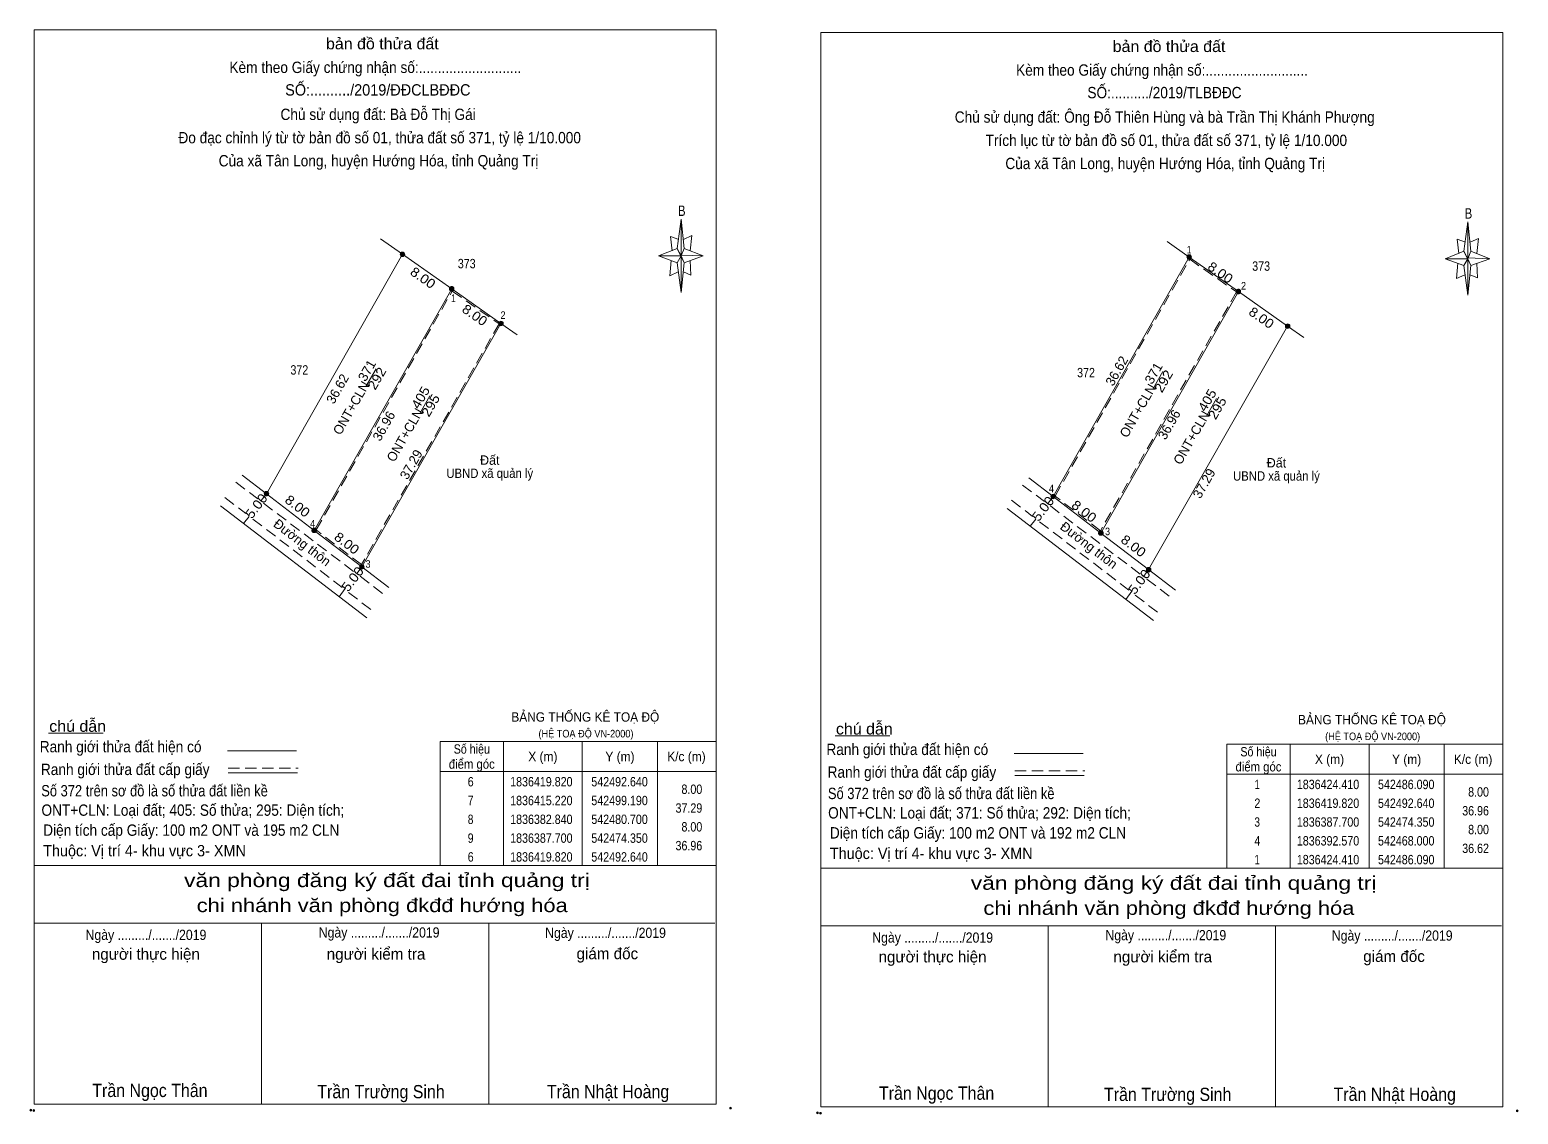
# Model space of a CAD drawing. Header units: metres. Extents: x 542283 to 542765, y 1836196 to 1836508.
# Drawn here: x 542567.1 to 542765.1, y 1836201.5 to 1836345.7 of the extents above; entities that cross this region are included whole.
import ezdxf
from ezdxf.enums import TextEntityAlignment as Align

# ---------------------------------------------------------------- set-up
doc = ezdxf.new("R2010")
doc.units = ezdxf.units.M
doc.header["$LTSCALE"] = 0.5
doc.header["$PDMODE"] = 32
doc.header["$PDSIZE"] = 0.25
doc.linetypes.add('DOT_DASHED', pattern=[7.7, 5, -1.2, 0.3, -1.2])
doc.linetypes.add('MEDIUM_DASHED', pattern=[4.5, 3, -1.5])
for name, color, linetype, lineweight in [('1', 7, 'Continuous', 13), ('10', 7, 'Continuous', 13), ('2', 7, 'Continuous', 13), ('63', 7, 'Continuous', 13)]:
    doc.layers.add(name, color=color, linetype=linetype, lineweight=lineweight)

msp = doc.modelspace()

# ---------------------------------------------------------------- hatches: boundary and pattern name
at = {"layer": '63'}
for points in [[(542616.9869, 1836315.8295, 1), (542616.3869, 1836315.8295, 1)], [(542721.6078, 1836315.4695, 1), (542721.0078, 1836315.4695, 1)], [(542623.5369, 1836311.2395, 1), (542622.9369, 1836311.2395, 1)], [(542728.1578, 1836310.8795, 1), (542727.5578, 1836310.8795, 1)], [(542630.0869, 1836306.6395, 1), (542629.4869, 1836306.6395, 1)], [(542734.7078, 1836306.2795, 1), (542734.1078, 1836306.2795, 1)], [(542598.8969, 1836283.9895, 1), (542598.2969, 1836283.9895, 1)], [(542703.5178, 1836283.6295, 1), (542702.9178, 1836283.6295, 1)], [(542605.2469, 1836279.1195, 1), (542604.6469, 1836279.1195, 1)], [(542709.8678, 1836278.7595, 1), (542709.2678, 1836278.7595, 1)], [(542611.5969, 1836274.2595, 1), (542610.9969, 1836274.2595, 1)], [(542716.2178, 1836273.8995, 1), (542715.6178, 1836273.8995, 1)]]:
    msp.add_hatch(color=256, dxfattribs=at).paths.add_polyline_path(points)

# ---------------------------------------------------------------- linework, layer by layer
at = {"layer": '1', "linetype": 'MEDIUM_DASHED'}
for points in [[(542721.38, 1836315.18), (542727.6, 1836310.82), (542709.51, 1836279.06), (542703.48, 1836283.68)], [(542623.3, 1836310.95), (542629.53, 1836306.58), (542611.24, 1836274.56), (542605.21, 1836279.17)]]:
    msp.add_lwpolyline(points, close=True, dxfattribs=at)
at = {"layer": '10'}
for p, q in [((542613.75, 1836317.89), (542616.69, 1836315.83)), ((542718.37, 1836317.53), (542721.31, 1836315.47)), ((542598.6, 1836283.99), (542616.69, 1836315.83)), ((542703.22, 1836283.63), (542721.31, 1836315.47)), ((542629.79, 1836306.64), (542611.3, 1836274.26)), ((542629.79, 1836306.64), (542631.93, 1836305.14)), ((542734.41, 1836306.28), (542715.92, 1836273.9)), ((542734.41, 1836306.28), (542736.55, 1836304.78)), ((542595.37, 1836286.47), (542598.6, 1836283.99)), ((542699.99, 1836286.11), (542703.22, 1836283.63)), ((542592.49, 1836282.37), (542611.93, 1836267.48)), ((542697.11, 1836282.01), (542716.55, 1836267.12)), ((542611.3, 1836274.26), (542614.86, 1836271.53)), ((542715.92, 1836273.9), (542719.48, 1836271.17))]:
    msp.add_line(p, q, dxfattribs=at)
at = {"layer": '10', "linetype": 'MEDIUM_DASHED'}
for p, q in [((542594.55, 1836285.51), (542597.45, 1836283.31)), ((542593.08, 1836283.48), (542595.87, 1836281.34)), ((542699.17, 1836285.15), (542702.07, 1836282.95)), ((542598.23, 1836282.72), (542610.35, 1836273.54)), ((542697.7, 1836283.12), (542700.49, 1836280.98)), ((542702.85, 1836282.36), (542714.97, 1836273.18)), ((542596.81, 1836280.62), (542608.68, 1836271.52)), ((542701.43, 1836280.26), (542713.3, 1836271.16)), ((542611.06, 1836273.01), (542614.24, 1836270.6)), ((542715.68, 1836272.65), (542718.86, 1836270.24)), ((542609.41, 1836270.95), (542609.43, 1836270.94)), ((542609.51, 1836270.87), (542612.77, 1836268.38)), ((542714.03, 1836270.59), (542714.05, 1836270.58)), ((542714.13, 1836270.51), (542717.39, 1836268.02))]:
    msp.add_line(p, q, dxfattribs=at)
at = {"layer": '10'}
for points in [[(542616.69, 1836315.83), (542623.24, 1836311.24), (542629.79, 1836306.64)], [(542721.31, 1836315.47), (542727.86, 1836310.88), (542734.41, 1836306.28)], [(542598.6, 1836283.99), (542604.95, 1836279.12), (542611.3, 1836274.26)], [(542703.22, 1836283.63), (542709.57, 1836278.76), (542715.92, 1836273.9)]]:
    msp.add_lwpolyline(points, dxfattribs=at)
at = {"layer": '2'}
for p, q in [((542567.71, 1836202.8), (542567.71, 1836345.69)), ((542672.33, 1836202.44), (542672.33, 1836345.33)), ((542653.24, 1836316.62), (542653.75, 1836320.52)), ((542757.86, 1836316.26), (542758.37, 1836320.16)), ((542653.24, 1836314.68), (542650.73, 1836315.61)), ((542654.16, 1836316.62), (542656.67, 1836315.61)), ((542654.95, 1836315), (542655.06, 1836313.07)), ((542757.86, 1836314.32), (542755.35, 1836315.25)), ((542758.78, 1836316.26), (542761.29, 1836315.25)), ((542654.16, 1836314.68), (542653.75, 1836310.77)), ((542655.06, 1836313.07), (542654.06, 1836313.48)), ((542758.78, 1836314.32), (542758.37, 1836310.41)), ((542759.68, 1836312.71), (542758.68, 1836313.12)), ((542759.57, 1836314.64), (542759.68, 1836312.71)), ((542623.24, 1836311.24), (542604.95, 1836279.12)), ((542727.86, 1836310.88), (542709.57, 1836278.76)), ((542569.62, 1836252.15), (542576.9, 1836252.15)), ((542674.24, 1836251.79), (542681.52, 1836251.79)), ((542593.4, 1836249.81), (542602.6, 1836249.81)), ((542698.02, 1836249.45), (542707.22, 1836249.45)), ((542593.53, 1836246.86), (542602.73, 1836246.86)), ((542698.15, 1836246.5), (542707.35, 1836246.5)), ((542567.71, 1836234.54), (542658.41, 1836234.54)), ((542672.33, 1836234.18), (542763.03, 1836234.18)), ((542567.71, 1836226.88), (542658.21, 1836226.88)), ((542567.71, 1836226.88), (542658.21, 1836226.88)), ((542567.71, 1836226.88), (542658.21, 1836226.88)), ((542597.95, 1836202.8), (542597.95, 1836226.88)), ((542628.17, 1836202.8), (542628.17, 1836226.88)), ((542672.33, 1836226.52), (542762.83, 1836226.52)), ((542672.33, 1836226.52), (542762.83, 1836226.52)), ((542672.33, 1836226.52), (542762.83, 1836226.52)), ((542702.57, 1836202.44), (542702.57, 1836226.52)), ((542732.79, 1836202.44), (542732.79, 1836226.52))]:
    msp.add_line(p, q, dxfattribs=at)
at = {"layer": '2', "linetype": 'MEDIUM_DASHED'}
for p, q in [((542593.53, 1836247.49), (542602.8, 1836247.49)), ((542698.15, 1836247.13), (542707.42, 1836247.13))]:
    msp.add_line(p, q, dxfattribs=at)
at = {"layer": '2'}
for points in [[(542567.71, 1836345.69), (542658.41, 1836345.69), (542658.41, 1836202.8)], [(542672.33, 1836345.33), (542763.03, 1836345.33), (542763.03, 1836202.44)], [(542653.44, 1836317.82), (542652.33, 1836318.22), (542652.54, 1836316.3)], [(542654.06, 1836317.82), (542655.16, 1836318.31), (542654.95, 1836316.3)], [(542758.06, 1836317.46), (542756.95, 1836317.86), (542757.16, 1836315.94)], [(542758.68, 1836317.46), (542759.78, 1836317.95), (542759.57, 1836315.94)], [(542653.75, 1836315.61), (542653.24, 1836316.62), (542650.73, 1836315.61)], [(542652.43, 1836315), (542652.25, 1836312.98), (542653.34, 1836313.48)], [(542653.75, 1836315.61), (542654.16, 1836314.68), (542656.67, 1836315.61)], [(542758.37, 1836315.25), (542757.86, 1836316.26), (542755.35, 1836315.25)], [(542758.37, 1836315.25), (542758.78, 1836314.32), (542761.29, 1836315.25)], [(542757.05, 1836314.64), (542756.87, 1836312.62), (542757.96, 1836313.12)], [(542658.41, 1836202.8), (542567.71, 1836202.8), (542567.71, 1836226.88)], [(542763.03, 1836202.44), (542672.33, 1836202.44), (542672.33, 1836226.52)]]:
    msp.add_lwpolyline(points, dxfattribs=at)
for points in [[(542653.75, 1836320.52), (542654.16, 1836316.62), (542653.75, 1836315.61)], [(542758.37, 1836320.16), (542758.78, 1836316.26), (542758.37, 1836315.25)], [(542653.75, 1836315.61), (542650.73, 1836315.61), (542653.24, 1836316.62), (542654.16, 1836314.68), (542656.67, 1836315.61), (542653.75, 1836315.7)], [(542653.75, 1836315.61), (542653.75, 1836310.77), (542653.24, 1836314.68)], [(542758.37, 1836315.25), (542755.35, 1836315.25), (542757.86, 1836316.26), (542758.78, 1836314.32), (542761.29, 1836315.25), (542758.37, 1836315.34)], [(542758.37, 1836315.25), (542758.37, 1836310.41), (542757.86, 1836314.32)]]:
    msp.add_lwpolyline(points, close=True, dxfattribs=at)
for p in [(542567.25, 1836202.01), (542567.65, 1836201.96), (542660.33, 1836202.3), (542764.95, 1836201.94), (542671.87, 1836201.65), (542672.27, 1836201.6)]:
    msp.add_point(p, dxfattribs=at)
at = {"layer": '63'}
for p, q in [((542611.84, 1836298.24), (542613.2, 1836300.61)), ((542716.46, 1836297.88), (542717.82, 1836300.25)), ((542618.98, 1836294.65), (542620.34, 1836297.02)), ((542723.6, 1836294.29), (542724.96, 1836296.66)), ((542597.92, 1836283.1), (542598.6, 1836283.99)), ((542702.54, 1836282.74), (542703.22, 1836283.63)), ((542595.56, 1836280.02), (542596.29, 1836280.97)), ((542700.18, 1836279.66), (542700.91, 1836280.61)), ((542610.65, 1836273.41), (542611.3, 1836274.26)), ((542715.27, 1836273.05), (542715.92, 1836273.9)), ((542608.26, 1836270.29), (542609.09, 1836271.38)), ((542712.88, 1836269.93), (542713.71, 1836271.02)), ((542630.11, 1836251.04), (542630.11, 1836234.54)), ((542640.61, 1836251.04), (542640.61, 1836234.54)), ((542650.61, 1836251.04), (542650.61, 1836234.54)), ((542734.73, 1836250.68), (542734.73, 1836234.18)), ((542745.23, 1836250.68), (542745.23, 1836234.18)), ((542755.23, 1836250.68), (542755.23, 1836234.18)), ((542621.71, 1836247.04), (542658.41, 1836247.04)), ((542726.33, 1836246.68), (542763.03, 1836246.68))]:
    msp.add_line(p, q, dxfattribs=at)
for points in [[(542621.71, 1836251.04), (542658.41, 1836251.04), (542658.41, 1836234.54), (542621.71, 1836234.54)], [(542726.33, 1836250.68), (542763.03, 1836250.68), (542763.03, 1836234.18), (542726.33, 1836234.18)]]:
    msp.add_lwpolyline(points, close=True, dxfattribs=at)
for centre in [(542616.6869, 1836315.8295), (542721.3078, 1836315.4695), (542629.7869, 1836306.6395), (542734.4078, 1836306.2795), (542598.5969, 1836283.9895), (542703.2178, 1836283.6295), (542611.2969, 1836274.2595), (542715.9178, 1836273.8995)]:
    msp.add_circle(centre, 0.3, dxfattribs=at)
at = {"layer": '63', "linetype": 'DOT_DASHED'}
for centre in [(542623.2369, 1836311.2395), (542727.8578, 1836310.8795), (542604.9469, 1836279.1195), (542709.5678, 1836278.7595)]:
    msp.add_circle(centre, 0.3, dxfattribs=at)

# ---------------------------------------------------------------- texts
at = {"layer": '1'}
for s, height, width, p in [('1', 1, 0.85, (542721.305, 1836315.94)), ('373', 1.25, 0.85, (542625.235, 1836313.97)), ('373', 1.25, 0.85, (542730.885, 1836313.64)), ('2', 1, 0.9, (542728.545, 1836311.14)), ('1', 1, 0.85, (542623.465, 1836309.49)), ('2', 1, 0.9, (542630.065, 1836307.24)), ('372', 1.25, 0.85, (542602.975, 1836299.83)), ('372', 1.25, 0.85, (542707.595, 1836299.47)), ('4', 1, 0.9, (542703, 1836284.19)), ('4', 1, 0.9, (542604.74, 1836279.5)), ('3', 1, 0.9, (542710.46, 1836278.48)), ('3', 1, 0.9, (542612.11, 1836274.15))]:
    msp.add_text(s, height=height, dxfattribs=dict(at, width=width)).set_placement(p, align=Align.CENTER)
for s, height, width, p in [('371', 1.249, 1.05, (542612.5063, 1836300.0627)), ('371', 1.249, 1.05, (542717.1263, 1836299.7027)), ('292', 1.25, 1.1, (542613.838, 1836299.0075)), ('292', 1.25, 1.1, (542718.458, 1836298.6475)), ('405', 1.25, 1.1, (542619.6393, 1836296.4725)), ('295', 1.25, 1.1, (542620.9793, 1836295.4225)), ('405', 1.25, 1.1, (542724.2593, 1836296.1125)), ('295', 1.25, 1.1, (542725.5993, 1836295.0625))]:
    msp.add_text(s, height=height, rotation=60, dxfattribs=dict(at, width=width)).set_placement(p, align=Align.CENTER)
for p in [(542610.4138, 1836295.0827), (542715.0338, 1836294.7227), (542617.5538, 1836291.4927), (542722.1738, 1836291.1327)]:
    msp.add_text('ONT+CLN', height=1.249, rotation=60, dxfattribs=at).set_placement(p, align=Align.CENTER)
at = {"layer": '2'}
for s, height, width, p in [('bản đồ thửa đất', 1.511, 1.05, (542614.015, 1836343.09)), ('bản đồ thửa đất', 1.511, 1.05, (542718.635, 1836342.73)), ('Kèm theo Giấy chứng nhận số:...........................', 1.511, 0.9, (542613.085, 1836339.94)), ('Kèm theo Giấy chứng nhận số:...........................', 1.511, 0.9, (542717.705, 1836339.58)), ('SỐ:........../2019/ĐĐCLBĐĐC', 1.511, 0.95, (542613.415, 1836336.94)), ('SỐ:........../2019/TLBĐĐC', 1.51, 0.9, (542718.03, 1836336.58)), ('Chủ sử dụng đất: Bà Đỗ Thị Gái', 1.51, 0.9, (542613.45, 1836333.69)), ('Chủ sử dụng đất: Ông Đỗ Thiên Hùng và bà Trần Thị Khánh Phượng', 1.51, 0.9, (542718.065, 1836333.33)), ('Đo đạc chỉnh lý từ tờ bản đồ số 01, thửa đất số 371, tỷ lệ 1/10.000 ', 1.51, 0.9, (542613.91, 1836330.59)), ('Trích lục từ tờ bản đồ số 01, thửa đất số 371, tỷ lệ 1/10.000 ', 1.51, 0.9, (542718.53, 1836330.23)), ('Của xã Tân Long, huyện Hướng Hóa, tỉnh Quảng Trị', 1.51, 0.9, (542613.505, 1836327.52)), ('Của xã Tân Long, huyện Hướng Hóa, tỉnh Quảng Trị', 1.51, 0.9, (542718.125, 1836327.16)), ('B', 1.388, 0.8, (542653.84, 1836320.93)), ('B', 1.388, 0.8, (542758.46, 1836320.57)), ('chú dẫn', 1.511, 1.05, (542573.49, 1836252.33)), ('BẢNG THỐNG KÊ TOẠ ĐỘ ', 1.244, 0.95, (542641.225, 1836253.68)), ('chú dẫn', 1.511, 1.05, (542678.11, 1836251.97)), ('BẢNG THỐNG KÊ TOẠ ĐỘ ', 1.244, 0.95, (542745.845, 1836253.32)), ('(HỆ TOẠ ĐỘ VN-2000)', 1.01, 0.9, (542641.095, 1836251.58)), ('(HỆ TOẠ ĐỘ VN-2000)', 1.01, 0.9, (542745.715, 1836251.22)), ('Ranh giới thửa đất hiện có ', 1.511, 0.9, (542579.46, 1836249.6)), ('Ranh giới thửa đất hiện có ', 1.511, 0.9, (542684.08, 1836249.24)), ('Ranh giới thửa đất cấp giấy', 1.511, 0.9, (542579.82, 1836246.58)), ('Ranh giới thửa đất cấp giấy', 1.511, 0.9, (542684.44, 1836246.22)), ('văn phòng đăng ký đất đai tỉnh quảng trị', 1.814, 1.25, (542614.62, 1836231.68)), ('văn phòng đăng ký đất đai tỉnh quảng trị', 1.814, 1.25, (542719.24, 1836231.32)), ('chi nhánh văn phòng đkđđ hướng hóa', 1.814, 1.2, (542613.995, 1836228.35)), ('chi nhánh văn phòng đkđđ hướng hóa', 1.814, 1.2, (542718.615, 1836227.99)), ('Ngày ........./......./2019', 1.357, 0.9, (542582.575, 1836224.65)), ('Ngày ........./......./2019', 1.357, 0.9, (542613.585, 1836224.97)), ('Ngày ........./......./2019', 1.357, 0.9, (542643.695, 1836224.92)), ('Ngày ........./......./2019', 1.357, 0.9, (542718.205, 1836224.61)), ('Ngày ........./......./2019', 1.357, 0.9, (542748.315, 1836224.56)), ('Ngày ........./......./2019', 1.357, 0.9, (542687.195, 1836224.29)), ('Trần Ngọc Thân', 1.763, 0.9, (542583.105, 1836203.76)), ('Trần Trường Sinh', 1.76, 0.9, (542613.835, 1836203.6)), ('Trần Nhật Hoàng', 1.763, 0.9, (542644.03, 1836203.61)), ('Trần Ngọc Thân', 1.763, 0.9, (542687.725, 1836203.4)), ('Trần Trường Sinh', 1.76, 0.9, (542718.455, 1836203.24)), ('Trần Nhật Hoàng', 1.763, 0.9, (542748.65, 1836203.25))]:
    msp.add_text(s, height=height, dxfattribs=dict(at, width=width)).set_placement(p, align=Align.CENTER)
for s, width, p in [('Số 372 trên sơ đồ là số thửa đất liền kề', 0.85, (542568.65, 1836243.74)), ('Số 372 trên sơ đồ là số thửa đất liền kề', 0.85, (542673.27, 1836243.38)), ('ONT+CLN: Loại đất; 405: Số thửa; 295: Diện tích;', 0.9, (542568.68, 1836241.16)), ('ONT+CLN: Loại đất; 371: Số thửa; 292: Diện tích;', 0.9, (542673.3, 1836240.8)), ('Diện tích cấp Giấy: 100 m2 ONT và 195 m2 CLN', 0.9, (542568.91, 1836238.5)), ('Diện tích cấp Giấy: 100 m2 ONT và 192 m2 CLN', 0.9, (542673.53, 1836238.14)), ('Thuộc: Vị trí 4- khu vực 3- XMN', 0.95, (542568.9, 1836235.77)), ('Thuộc: Vị trí 4- khu vực 3- XMN', 0.95, (542673.52, 1836235.41))]:
    msp.add_text(s, height=1.51, dxfattribs=dict(at, width=width)).set_placement(p)
for s, p in [('người kiểm tra', (542613.175, 1836222.03)), ('người thực hiện', (542582.565, 1836222.02)), ('giám đốc', (542643.94, 1836222.09)), ('người thực hiện', (542687.185, 1836221.66)), ('người kiểm tra', (542717.795, 1836221.67)), ('giám đốc', (542748.56, 1836221.73))]:
    msp.add_text(s, height=1.511, dxfattribs=at).set_placement(p, align=Align.CENTER)
at = {"layer": '63', "width": 1.1}
for s, rotation, p in [('8.00', 324.979, (542619.0563, 1836312.1944)), ('8.00', 324.979, (542725.1063, 1836312.8944)), ('8.00', 324.92, (542625.9458, 1836307.2425)), ('8.00', 324.92, (542730.5658, 1836306.8825)), ('5.00', 52.557, (542597.7548, 1836281.975)), ('8.00', 322.514, (542602.3497, 1836281.8499)), ('5.00', 52.557, (542702.3748, 1836281.615)), ('8.00', 322.514, (542706.9597, 1836281.1599)), ('8.00', 322.571, (542608.9051, 1836276.9157)), ('8.00', 322.571, (542713.5251, 1836276.5557)), ('5.00', 52.557, (542610.5548, 1836272.265)), ('5.00', 52.557, (542715.1748, 1836271.905))]:
    msp.add_text(s, height=1.25, rotation=rotation, dxfattribs=at).set_placement(p, align=Align.CENTER)
at = {"layer": '63'}
for s, rotation, p in [('36.62', 60.397, (542712.2288, 1836300.0113)), ('36.62', 60.397, (542608.5988, 1836297.6313)), ('36.96', 60.342, (542719.2009, 1836292.8707)), ('36.96', 60.342, (542614.7609, 1836292.6907)), ('37.29', 60.272, (542618.3907, 1836287.5751)), ('37.29', 60.272, (542723.8407, 1836285.0551)), ('Đường thôn', 322.525, (542602.9799, 1836277.0075)), ('Đường thôn', 322.525, (542707.5999, 1836276.6475))]:
    msp.add_text(s, height=1.25, rotation=rotation, dxfattribs=at).set_placement(p, align=Align.CENTER)
for p in [(542628.3, 1836287.84), (542732.92, 1836287.48)]:
    msp.add_text('Đất', height=1.25, dxfattribs=at).set_placement(p, align=Align.CENTER)
for s, width, p in [('UBND xã quản lý', 0.9, (542628.3, 1836286.09)), ('UBND xã quản lý', 0.9, (542732.92, 1836285.73)), ('Số hiệu', 0.85, (542625.91, 1836249.42)), ('X (m)', 0.95, (542635.36, 1836248.42)), ('Y (m)', 0.95, (542645.615, 1836248.42)), ('K/c (m)', 0.95, (542654.455, 1836248.42)), ('Số hiệu', 0.85, (542730.53, 1836249.06)), ('điểm góc', 0.9, (542625.91, 1836247.42)), ('điểm góc', 0.9, (542730.53, 1836247.06)), ('X (m)', 0.95, (542739.98, 1836248.06)), ('Y (m)', 0.95, (542750.235, 1836248.06)), ('K/c (m)', 0.95, (542759.075, 1836248.06)), (' 6', 0.85, (542625.565, 1836245.07)), ('1836419.820', 0.85, (542635.16, 1836245.07)), ('542492.640', 0.85, (542645.56, 1836245.07)), (' 1', 0.75, (542730.18, 1836244.71)), ('1836424.410', 0.85, (542739.78, 1836244.71)), ('542486.090', 0.85, (542750.18, 1836244.71)), (' 7', 0.8, (542625.565, 1836242.57)), ('1836415.220', 0.85, (542635.16, 1836242.57)), ('542499.190', 0.85, (542645.56, 1836242.57)), (' 2', 0.85, (542730.185, 1836242.21)), ('1836419.820', 0.85, (542739.78, 1836242.21)), ('542492.640', 0.85, (542750.18, 1836242.21)), (' 8', 0.8, (542625.565, 1836240.07)), ('1836382.840', 0.85, (542635.16, 1836240.07)), ('542480.700', 0.85, (542645.56, 1836240.07)), (' 3', 0.8, (542730.175, 1836239.71)), ('1836387.700', 0.85, (542739.78, 1836239.71)), ('542474.350', 0.85, (542750.18, 1836239.71)), (' 9', 0.85, (542625.56, 1836237.57)), ('1836387.700', 0.85, (542635.16, 1836237.57)), ('542474.350', 0.85, (542645.56, 1836237.57)), (' 4', 0.85, (542730.18, 1836237.21)), ('1836392.570', 0.85, (542739.78, 1836237.21)), ('542468.000', 0.85, (542750.18, 1836237.21)), (' 6', 0.85, (542625.565, 1836235.07)), ('1836419.820', 0.85, (542635.16, 1836235.07)), ('542492.640', 0.85, (542645.56, 1836235.07)), (' 1', 0.75, (542730.18, 1836234.71)), ('1836424.410', 0.85, (542739.78, 1836234.71)), ('542486.090', 0.85, (542750.18, 1836234.71))]:
    msp.add_text(s, height=1.25, dxfattribs=dict(at, width=width)).set_placement(p, align=Align.CENTER)
at = {"layer": '63', "width": 0.85}
for s, p in [('8.00', (542656.56, 1836244.07)), ('8.00', (542761.18, 1836243.71)), ('37.29', (542656.56, 1836241.57)), ('36.96', (542761.18, 1836241.21)), ('8.00', (542656.56, 1836239.07)), ('8.00', (542761.18, 1836238.71)), ('36.96', (542656.56, 1836236.57)), ('36.62', (542761.18, 1836236.21))]:
    msp.add_text(s, height=1.25, dxfattribs=at).set_placement(p, align=Align.RIGHT)

doc.saveas('drawing.dxf')
